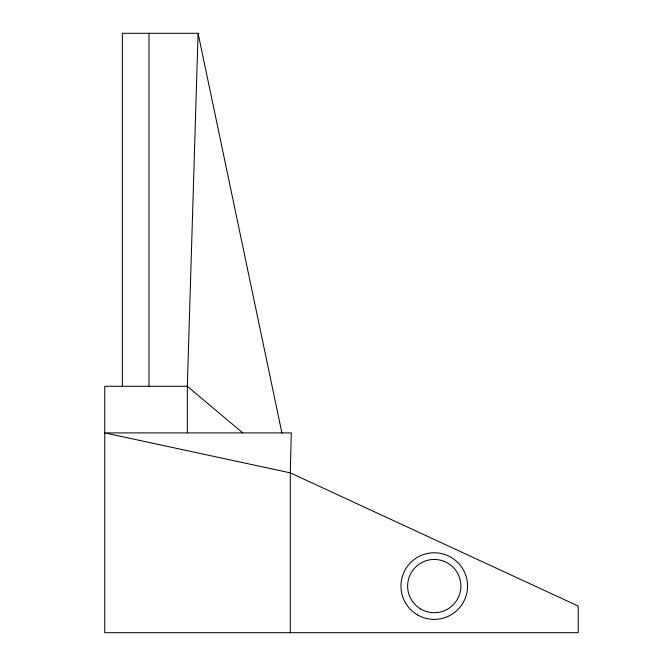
<?xml version="1.0" encoding="UTF-8"?>
<svg xmlns="http://www.w3.org/2000/svg" width="666" height="666" viewBox="0 0 666 666"><rect width="100%" height="100%" fill="white"/><g stroke="black" fill="none" stroke-linecap="round" stroke-linejoin="round"><path stroke-width="1" d="M122.361 386.28L122.361 33.3L198.085 33.3L187.321 386.28L187.321 432.9M242.757 432.9L187.321 386.28L104.745 386.28L104.745 632.7L578.213 632.7L578.213 606.06L290.276 472.86L104.745 432.9L291.267 432.9L290.276 472.86L290.276 632.7M198.085 33.3L281.951 433.175M149.001 33.3L149.001 386.28M417.599 614.918A33.3 33.3 0 0 0 467.549 586.08A33.3 33.3 0 0 0 417.599 557.242A33.3 33.3 0 0 0 417.599 614.918M420.929 609.149A26.64 26.64 0 0 0 460.889 586.08A26.64 26.64 0 0 0 420.929 563.011A26.64 26.64 0 0 0 420.929 609.149"/></g></svg>
